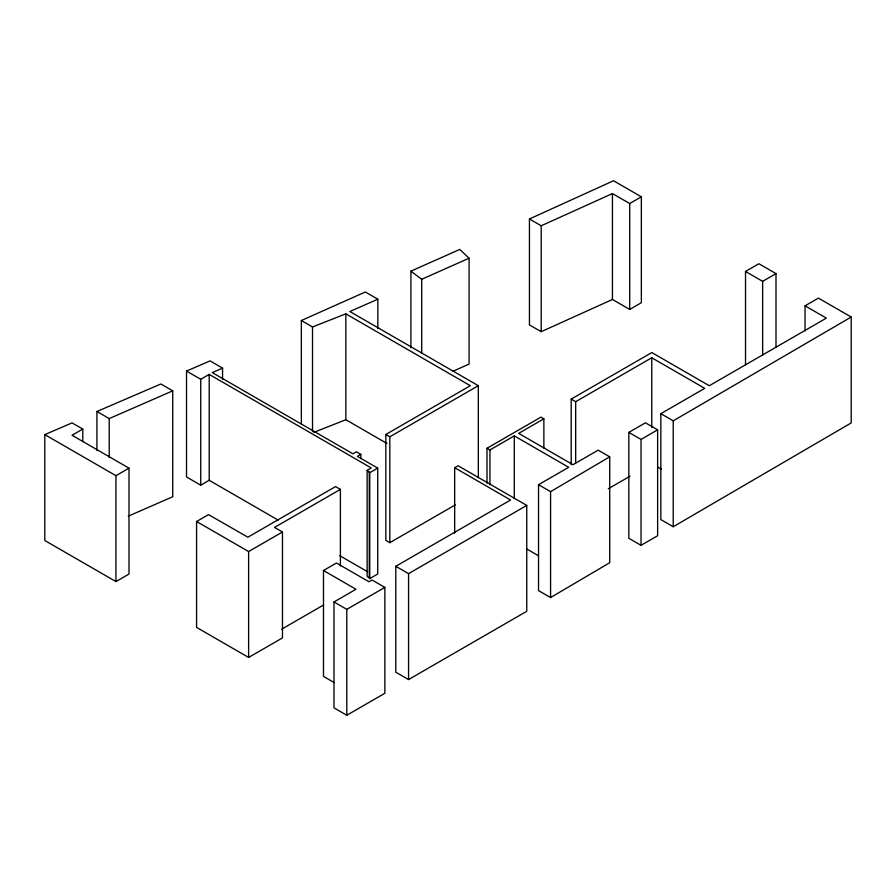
<?xml version="1.0" encoding="UTF-8"?>
<svg xmlns="http://www.w3.org/2000/svg" width="896" height="896" viewBox="0 0 896 896"><rect width="100%" height="100%" fill="white"/><g stroke="black" fill="none" stroke-linecap="round" stroke-linejoin="round"><path stroke-width="1.34" d="M487.01 483.112L487.01 448.269L489.933 449.96L514.293 435.893L568.691 467.298L538.53 484.702L538.53 590.61L550.57 597.554L550.57 491.658L609.717 456.826L598.17 450.15L572.97 464.71L518.672 433.362L543.872 418.813L543.872 448.067M550.57 597.554L609.717 562.722L609.717 456.826M571.2 464.598L571.2 399.101L575.68 401.688L651.762 357.762L704.738 388.349L660.845 413.683L660.845 519.59L673.232 526.736L673.232 420.84L851.2 317.038L818.418 298.11L805.045 305.827L805.045 330.904M673.232 526.736L851.2 422.934L851.2 317.038M82.779 429.072L72.038 435.266L128.99 468.149L128.99 574.045L115.942 581.582L44.8 540.512L44.8 434.616L72.061 422.89L82.779 429.072L82.779 441.616M278.13 520.094L209.194 480.29L200.726 485.184L186.525 476.974L186.525 371.078L200.726 379.277L209.194 374.394L371.258 467.958L367.147 470.333L367.147 576.229L369.768 578.603L377.72 574.022L377.72 468.115L357.37 456.378L360.842 454.373L360.842 458.55M44.8 434.616L115.942 475.686L128.99 468.149M529.435 218.982L541.195 225.77L612.45 193.57L629.72 203.538L641.357 196.818L641.357 302.714L629.72 309.445L612.45 299.477L541.195 331.677L529.435 324.89L529.435 218.982L613.514 180.746L641.357 196.818M340.39 489.384L274.523 527.419L282.475 532L282.475 637.907L248.618 657.451L196.582 627.402L196.582 521.506L208.522 514.606L247.867 537.208L335.541 486.584L340.39 489.384L340.39 566.026M455.28 504.896L389.827 542.685L385.84 540.389L385.84 434.482L470.333 385.706L345.845 313.835L312.514 326.973L301.347 320.522L301.347 423.64M385.84 434.482L389.827 436.789L478.318 385.694L478.318 477.658M369.768 578.603L369.768 472.707L377.72 468.115M196.582 521.506L248.618 551.544L282.475 532M745.517 364.818L745.517 271.454L758.878 263.738L776.003 273.627L776.003 347.48M745.517 271.454L762.642 281.344L776.003 273.627M571.2 399.101L651.818 352.554L709.285 385.728L826.358 318.125L805.045 305.827M487.01 448.269L540.96 417.122L543.872 418.813M454.675 467.712L458.08 465.752L526.758 505.4L526.758 611.296L408.554 679.549L395.797 672.19L395.797 566.283L510.597 500.002L454.675 467.712L454.675 533.21M323.49 570.506L336.482 563.013L368.973 581.773L372.042 579.992L384.854 587.395L384.854 693.291L346.808 715.254L333.995 707.862L333.995 601.966L355.981 589.266L323.49 570.506L323.49 676.413L334.32 682.662M281.714 629.171L323.624 604.968M628.846 432.387L645.445 422.8L657.63 429.834L657.63 535.741L641.032 545.328L628.846 538.283L628.846 432.387L641.032 439.421L657.63 429.834M395.797 566.283L408.554 573.642L526.758 505.4M333.995 601.966L346.808 609.358L384.854 587.395M608.283 488.757L630.022 476.213M301.347 320.522L365.322 291.995L377.832 299.208L377.832 328.474M410.906 347.805L410.906 271.163L459.76 249.424L469.067 258.205L469.067 364.101L452.872 371.314M410.906 271.163L421.714 279.272L469.067 258.205M377.832 299.208L349.843 311.517L478.318 385.694M96.914 450.509L96.914 411.499L109.211 418.6L172.749 390.835L172.749 496.731L128.274 516.174M222.566 379.277L222.566 368.122L212.285 372.602L352.946 453.824L356.418 451.819L360.842 454.373M186.525 371.078L210.056 360.898L222.566 368.122M96.914 411.499L160.877 383.981L172.749 390.835M313.79 432.365L345.845 419.731L386.938 443.453M660.845 413.683L673.232 420.84M657.787 467.141L661.394 469.224M538.53 484.702L550.57 491.658M526.389 548.766L538.474 555.744M367.147 470.333L369.768 472.707M339.808 555.699L367.629 571.76M762.642 281.344L762.642 355.197M651.762 357.762L651.762 427.426M641.032 439.421L641.032 545.328M629.72 203.538L629.72 309.445M612.45 193.57L612.45 299.477M575.68 401.688L575.68 462.997M541.195 225.77L541.195 331.677M514.293 435.893L514.293 498.59M489.933 449.96L489.933 484.792M421.714 279.272L421.714 353.125M408.554 573.642L408.554 679.549M389.827 436.789L389.827 542.685M369.264 471.554L369.264 577.45M346.808 609.358L346.808 715.254M345.845 313.835L345.845 419.731M312.514 326.973L312.514 431.48M248.618 551.544L248.618 657.451M209.194 374.394L209.194 480.29M200.726 379.277L200.726 485.184M115.942 475.686L115.942 581.582M109.211 418.6L109.211 457.621"/></g></svg>
